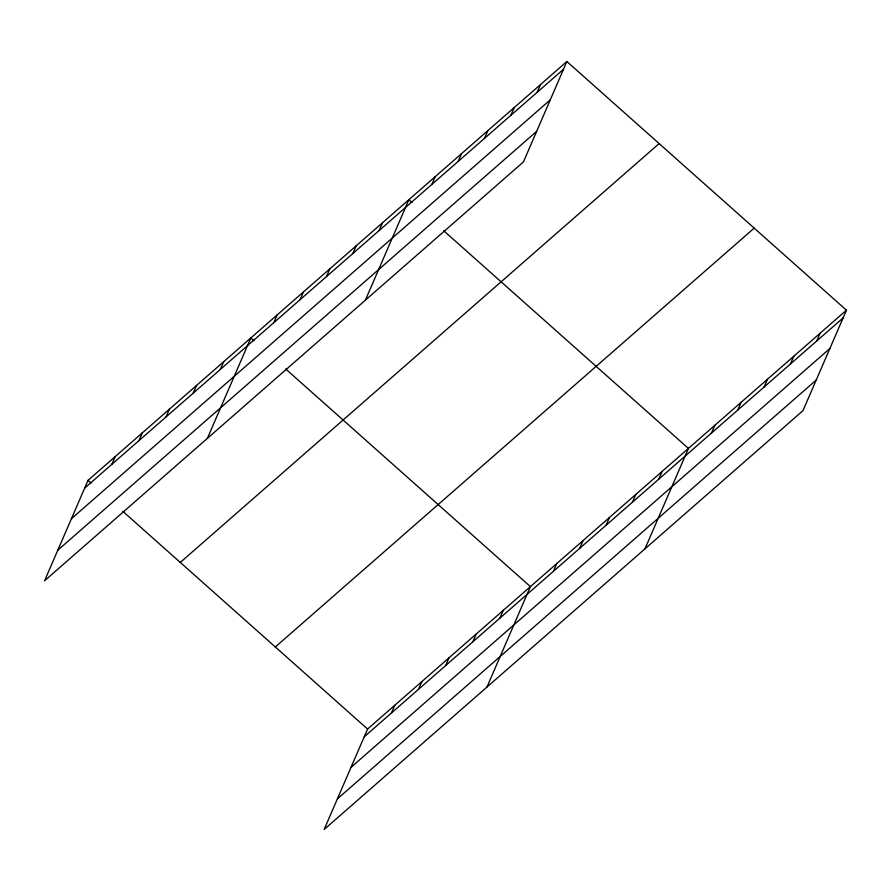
<?xml version="1.0" encoding="UTF-8"?>
<svg xmlns="http://www.w3.org/2000/svg" width="891" height="891" viewBox="0 0 891 891"><rect width="100%" height="100%" fill="white"/><g stroke="black" fill="none" stroke-linecap="round" stroke-linejoin="round"><path stroke-width="1.34" d="M566.865 61.512L88.02 480.372L44.55 580.809L523.407 161.962L566.865 61.512L846.45 310.191L802.98 410.628L324.135 829.488L367.593 729.038L846.45 310.191M111.809 464.367L115.151 456.626M138.94 440.622L142.282 432.892M166.071 416.888L169.424 409.158M193.213 393.154L196.555 385.424M220.344 369.42L223.686 361.69M207.358 438.394L250.828 337.956L253.902 340.696M273.815 322.653L277.157 314.924M300.156 299.61L303.497 291.88M326.485 276.578L329.837 268.848M352.825 253.545L356.166 245.816M379.165 230.502L382.506 222.772M365.377 300.178L408.846 199.74L411.92 202.469M431.834 184.426L435.187 176.696M458.174 161.394L461.516 153.664M484.515 138.361L487.856 130.632M510.844 115.318L514.196 107.588M537.184 92.285L540.525 84.556M391.394 713.034L394.735 705.304M418.525 689.3L421.866 681.57M445.656 665.566L449.008 657.836M472.798 641.832L476.139 634.102M499.929 618.098L503.27 610.368M486.943 687.072L530.412 586.634L285.677 368.963M553.4 571.32L556.741 563.591M579.74 548.288L583.082 540.559M606.069 525.256L609.422 517.526M632.41 502.212L635.751 494.483M658.75 479.18L662.091 471.45M644.961 548.856L688.431 448.418L443.696 230.736M711.419 433.104L714.771 425.375M737.759 410.072L741.1 402.342M764.099 387.028L767.441 379.299M790.428 363.996L793.781 356.266M816.769 340.963L820.11 333.234M84.667 488.101L563.524 69.253M71.425 518.696L550.282 99.848M57.792 550.215L536.638 131.367M180.283 562.433L659.128 143.585M275.341 646.977L754.187 228.129M364.252 736.768L843.109 317.92M351.009 767.363L829.866 348.515M337.377 798.893L816.223 380.034M88.02 480.372L91.094 483.1M122.869 511.367L367.593 729.038"/></g></svg>
